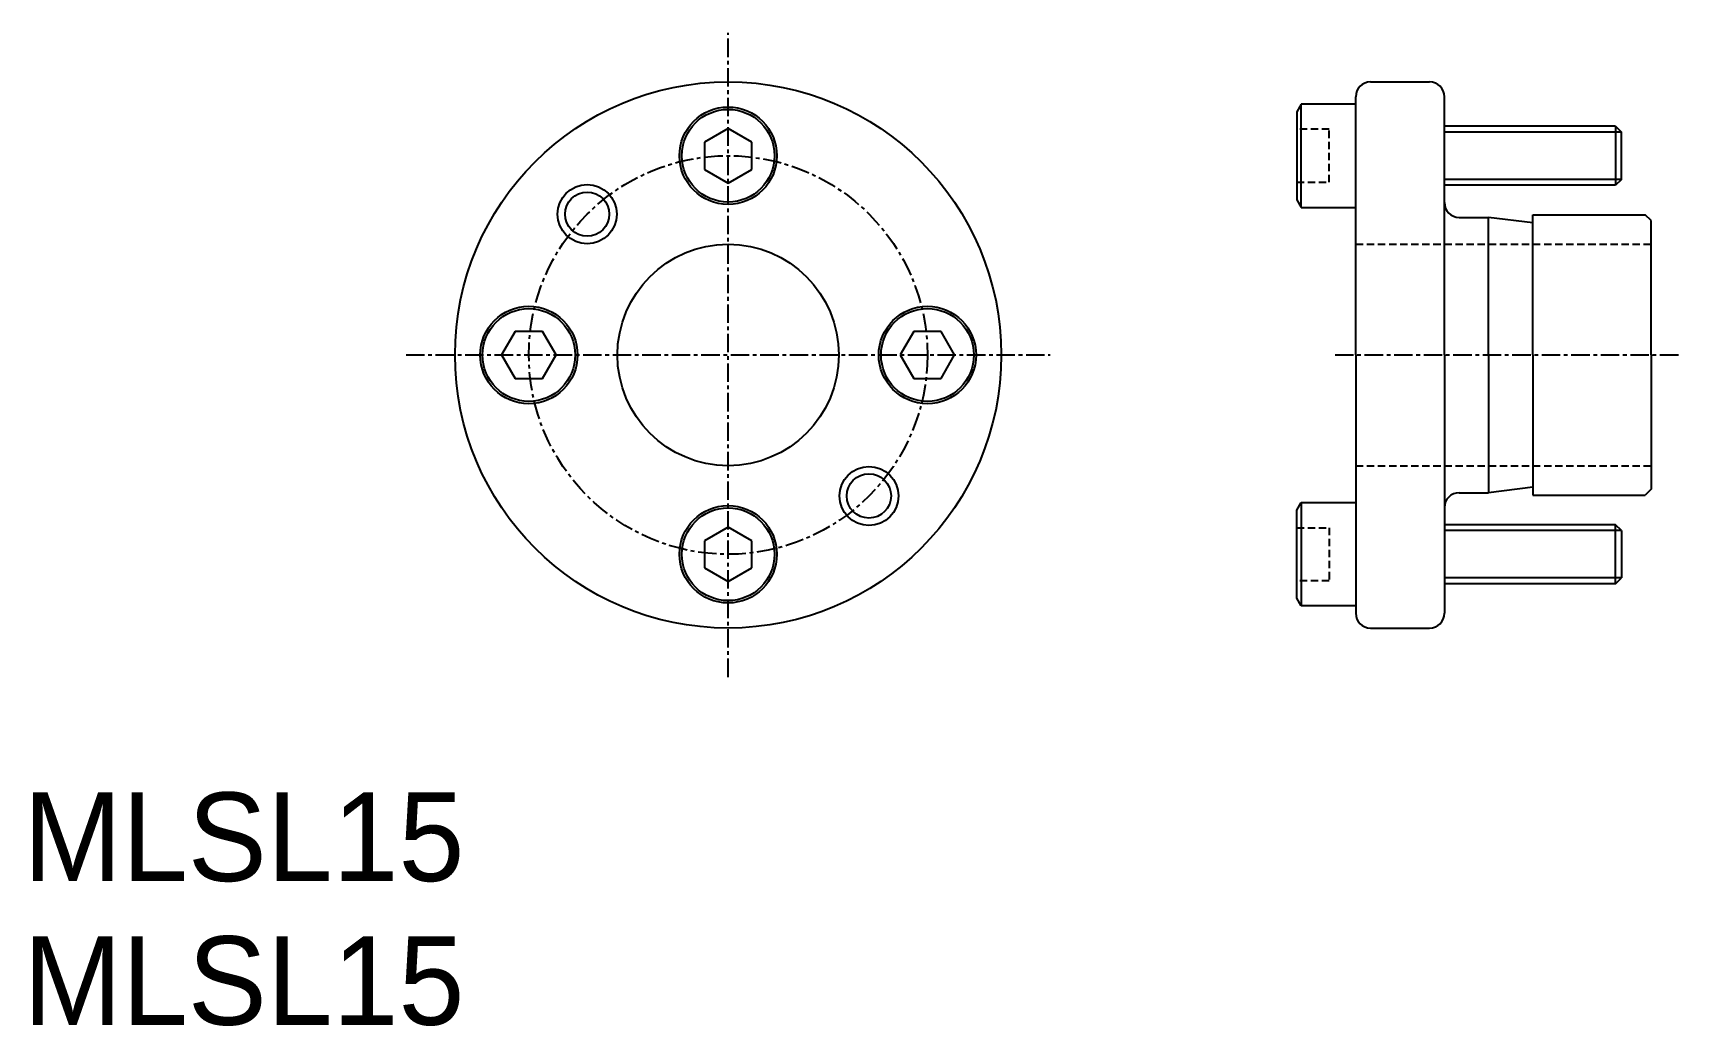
# Model space of a CAD drawing. Extents: x 1871 to 1982, y -422 to -355.
import ezdxf

# ---------------------------------------------------------------- set-up
doc = ezdxf.new("R2010")
doc.units = 0
doc.linetypes.add('CENTER', pattern=[2, 1.25, -0.25, 0.25, -0.25])
doc.linetypes.add('DASHED', pattern=[0.75, 0.5, -0.25])
doc.layers.get('0').update_dxf_attribs({"linetype": 'CONTINUOUS'})
doc.layers.add('CENTER', color=1, linetype='CENTER')

msp = doc.modelspace()

# ---------------------------------------------------------------- linework, layer by layer
at = {"color": 7, "linetype": 'CONTINUOUS'}
for p, q in [((1961.52, -358.04), (1965.52, -358.04)), ((1960.52, -376.54), (1960.52, -359.04)), ((1966.52, -376.54), (1966.52, -359.04)), ((1956.82, -359.54), (1956.52, -360.06)), ((1956.52, -360.06), (1956.52, -366.02)), ((1960.52, -359.54), (1956.82, -359.54)), ((1956.82, -366.54), (1956.82, -359.54)), ((1960.52, -366.54), (1960.52, -359.54)), ((1918, -361.2), (1916.4, -362.12)), ((1919.6, -362.12), (1918, -361.2)), ((1978.12, -361.04), (1966.52, -361.04)), ((1978.52, -361.44), (1966.52, -361.44)), ((1978.12, -361.04), (1978.12, -365.04)), ((1978.12, -361.04), (1978.52, -361.44)), ((1978.52, -364.64), (1978.52, -361.44)), ((1916.4, -362.12), (1916.4, -363.97)), ((1919.6, -363.97), (1919.6, -362.12)), ((1916.4, -363.97), (1918, -364.89)), ((1918, -364.89), (1919.6, -363.97)), ((1978.52, -364.64), (1966.52, -364.64)), ((1978.52, -364.64), (1978.12, -365.04)), ((1978.12, -365.04), (1966.52, -365.04)), ((1956.52, -366.02), (1956.82, -366.54)), ((1956.82, -366.54), (1960.52, -366.54)), ((1972.52, -376.54), (1972.52, -367.04)), ((1972.52, -367.04), (1980.12, -367.04)), ((1980.52, -367.44), (1980.12, -367.04)), ((1967.52, -367.22), (1969.52, -367.22)), ((1969.52, -376.54), (1969.52, -367.22)), ((1972.52, -367.59), (1969.52, -367.22)), ((1980.52, -376.54), (1980.52, -367.44)), ((1903.57, -374.94), (1902.65, -376.54)), ((1905.42, -374.94), (1903.57, -374.94)), ((1906.34, -376.54), (1905.42, -374.94)), ((1930.57, -374.94), (1929.65, -376.54)), ((1932.42, -374.94), (1930.57, -374.94)), ((1933.34, -376.54), (1932.42, -374.94)), ((1902.65, -376.54), (1903.57, -378.14)), ((1905.42, -378.14), (1906.34, -376.54)), ((1929.65, -376.54), (1930.57, -378.14)), ((1932.42, -378.14), (1933.34, -376.54)), ((1960.52, -376.54), (1960.52, -394.04)), ((1966.52, -376.54), (1966.52, -394.04)), ((1969.52, -376.54), (1969.52, -385.87)), ((1972.52, -376.54), (1972.52, -386.04)), ((1980.52, -376.54), (1980.52, -385.64)), ((1903.57, -378.14), (1905.42, -378.14)), ((1930.57, -378.14), (1932.42, -378.14)), ((1967.52, -385.87), (1969.52, -385.87)), ((1972.52, -385.49), (1969.52, -385.87)), ((1972.52, -386.04), (1980.12, -386.04)), ((1980.52, -385.64), (1980.12, -386.04)), ((1956.52, -387.06), (1956.82, -386.54)), ((1956.52, -393.02), (1956.52, -387.06)), ((1956.82, -386.54), (1960.52, -386.54)), ((1956.82, -386.54), (1956.82, -393.54)), ((1960.52, -386.54), (1960.52, -393.54)), ((1918, -388.2), (1916.4, -389.12)), ((1919.6, -389.12), (1918, -388.2)), ((1978.12, -388.04), (1966.52, -388.04)), ((1978.52, -388.44), (1978.12, -388.04)), ((1978.12, -392.04), (1978.12, -388.04)), ((1916.4, -389.12), (1916.4, -390.97)), ((1919.6, -390.97), (1919.6, -389.12)), ((1978.52, -388.44), (1966.52, -388.44)), ((1978.52, -388.44), (1978.52, -391.64)), ((1916.4, -390.97), (1918, -391.89)), ((1918, -391.89), (1919.6, -390.97)), ((1978.52, -391.64), (1966.52, -391.64)), ((1978.12, -392.04), (1978.52, -391.64)), ((1978.12, -392.04), (1966.52, -392.04)), ((1956.82, -393.54), (1956.52, -393.02)), ((1960.52, -393.54), (1956.82, -393.54)), ((1961.52, -395.04), (1965.52, -395.04))]:
    msp.add_line(p, q, dxfattribs=at)
at = {"color": 3, "linetype": 'DASHED'}
for p, q in [((1958.72, -361.24), (1956.52, -361.24)), ((1958.72, -364.84), (1958.72, -361.24)), ((1956.52, -364.84), (1958.72, -364.84)), ((1960.52, -369.04), (1980.52, -369.04)), ((1960.52, -384.04), (1980.52, -384.04)), ((1956.52, -388.24), (1958.72, -388.24)), ((1958.72, -388.24), (1958.72, -391.84)), ((1958.72, -391.84), (1956.52, -391.84))]:
    msp.add_line(p, q, dxfattribs=at)
at = {"color": 7, "linetype": 'CONTINUOUS'}
for centre, radius in [((1918, -376.54), 18.5), ((1918, -363.04), 3.3), ((1918, -363.04), 3.14), ((1908.45, -367), 2), ((1908.45, -367), 1.5), ((1918, -376.54), 7.5), ((1904.5, -376.54), 3.3), ((1904.5, -376.54), 3.14), ((1931.5, -376.54), 3.3), ((1931.5, -376.54), 3.14), ((1927.54, -386.09), 2), ((1927.54, -386.09), 1.5), ((1918, -390.04), 3.3), ((1918, -390.04), 3.14)]:
    msp.add_circle(centre, radius, dxfattribs=at)
for centre, start, end in [((1961.52, -359.04), 90, 180), ((1965.52, -359.04), 0, 90), ((1967.52, -366.22), 180, 270), ((1967.52, -386.87), 90, 180), ((1961.52, -394.04), 180, 270), ((1965.52, -394.04), 270, 0)]:
    msp.add_arc(centre, 1, start, end, dxfattribs=at)
at = {"layer": 'CENTER', "color": 1, "linetype": 'CENTER'}
for p, q in [((1918, -398.36), (1918, -354.72)), ((1896.18, -376.54), (1939.82, -376.54)), ((1959.12, -376.54), (1982.49, -376.54))]:
    msp.add_line(p, q, dxfattribs=at)
msp.add_circle((1918, -376.54), 13.5, dxfattribs=at)

# ---------------------------------------------------------------- texts
at = {"color": 7, "linetype": 'CONTINUOUS'}
for p in [(1870.25, -412.18), (1870.25, -421.92)]:
    msp.add_text('MLSL15', height=6, dxfattribs=at).set_placement(p)

doc.saveas('drawing.dxf')
